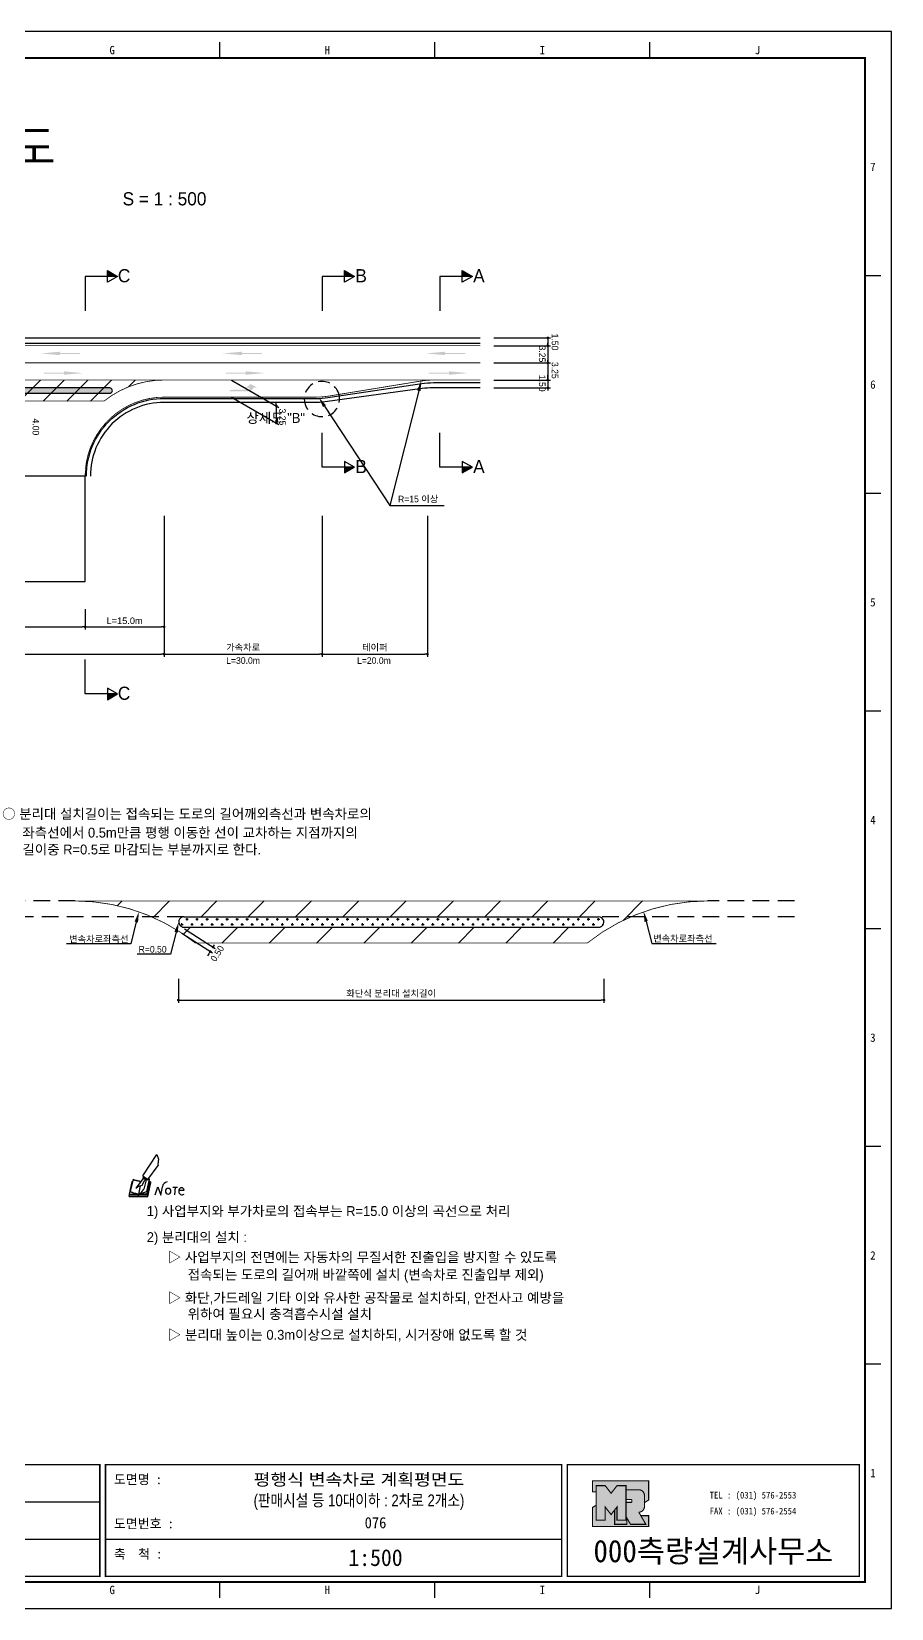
# Model space of a CAD drawing. Header units: millimetres. Extents: x 510 to 934, y -7 to 293.
# Drawn here: x 770.3 to 933.5, y -6.7 to 292.7 of the extents above; entities that cross this region are included whole.
import ezdxf
from ezdxf.enums import TextEntityAlignment as Align

# ---------------------------------------------------------------- set-up
doc = ezdxf.new("R2010")
doc.units = ezdxf.units.MM
doc.linetypes.add('HIDDEN', pattern=[9.525, 6.35, -3.175])
for name, color, linetype in [('CC-GSTR-0004', 4, 'Continuous'), ('CM-LANE-0030', 30, 'Continuous'), ('CZ-DIMT-0002', 7, 'Continuous'), ('CZ-LIN1-0007', 7, 'Continuous'), ('CZ-LIN2-0003', 3, 'Continuous'), ('CZ-LINE-0001', 7, 'Continuous'), ('CZ-TEXT-BOX0', 7, 'Continuous'), ('TITLE', 7, 'Continuous')]:
    doc.layers.add(name, color=color, linetype=linetype)
doc.styles.add('돋움', font='')
doc.styles.add('돋음체', font='')
doc.styles.get('돋움').set_extended_font_data('Dotum')
doc.styles.get('돋음체').set_extended_font_data('DotumChe')

# ---------------------------------------------------------------- blocks, each defined once
blk = doc.blocks.new('note')
for p, q in [((0.85, 3.5), (3.53, 7.57)), ((3.53, 7.57), (3.8, 6.64)), ((3.8, 6.64), (3.69, 5.72)), ((1, 3.1), (0.75, 2.77)), ((0.85, 3.5), (1.8, 2.79)), ((1, 3.4), (0.85, 3.21)), ((0.85, 3.21), (1.52, 2.71)), ((1.8, 2.79), (3.74, 5.46)), ((3.69, 5.72), (3.74, 5.46)), ((-1.24, 2.36), (-1.77, 0)), ((-1.77, 0), (1.77, 0)), ((-1.77, 0), (-1.77, -0.3)), ((-1.53, 0.52), (-1.55, 0.54)), ((-1.01, 2.9), (-1.53, 0.52)), ((-1.48, 0.48), (-1.53, 0.52)), ((-1.43, 0.44), (-1.48, 0.48)), ((-1.38, 0.41), (-1.43, 0.44)), ((-1.33, 0.4), (-1.38, 0.41)), ((-1.27, 0.37), (-1.33, 0.4)), ((-1.22, 0.35), (-1.27, 0.37)), ((-1.13, 2.36), (-1.24, 2.36)), ((-1.17, 0.33), (-1.22, 0.35)), ((-1.12, 0.32), (-1.17, 0.33)), ((-1.02, 0.25), (-1.12, 0.32)), ((-0.97, 0.22), (-1.02, 0.25)), ((-1, 2.9), (-1.01, 2.9)), ((-0.98, 2.85), (-1, 2.9)), ((-0.95, 2.8), (-0.98, 2.85)), ((-0.93, 0.21), (-0.97, 0.22)), ((-0.9, 2.75), (-0.95, 2.8)), ((-0.88, 0.19), (-0.93, 0.21)), ((-0.85, 2.72), (-0.9, 2.75)), ((-0.8, 0.18), (-0.88, 0.19)), ((-0.79, 2.69), (-0.85, 2.72)), ((-0.75, 0.17), (-0.8, 0.18)), ((-0.74, 2.68), (-0.79, 2.69)), ((-0.7, 0.16), (-0.75, 0.17)), ((-0.69, 2.65), (-0.74, 2.68)), ((-0.64, 0.15), (-0.7, 0.16)), ((-0.64, 2.65), (-0.69, 2.65)), ((-0.59, 2.63), (-0.64, 2.65)), ((-0.58, 0.14), (-0.64, 0.15)), ((-0.54, 2.62), (-0.59, 2.63)), ((-0.53, 0.13), (-0.58, 0.14)), ((-0.48, 2.61), (-0.54, 2.62)), ((-0.48, 0.12), (-0.53, 0.13)), ((-0.43, 2.61), (-0.48, 2.61)), ((-0.43, 0.11), (-0.48, 0.12)), ((0.75, 2.77), (-0.46, 1.16)), ((0.37, 2.24), (-0.46, 1.16)), ((-0.46, 1.16), (-0.08, 1.47)), ((-0.38, 2.59), (-0.43, 2.61)), ((-0.38, 0.08), (-0.43, 0.11)), ((-0.33, 2.59), (-0.38, 2.59)), ((-0.29, 0.06), (-0.38, 0.08)), ((-0.27, 2.58), (-0.33, 2.59)), ((-0.23, 0.05), (-0.29, 0.06)), ((-0.22, 2.57), (-0.27, 2.58)), ((-0.16, 0.04), (-0.23, 0.05)), ((-0.17, 2.56), (-0.22, 2.57)), ((-0.12, 2.55), (-0.17, 2.56)), ((-0.11, 0.03), (-0.16, 0.04)), ((-0.07, 2.53), (-0.12, 2.55)), ((-0.04, 0.02), (-0.11, 0.03)), ((-0.08, 1.47), (0.72, 1.75)), ((-0.01, 2.51), (-0.07, 2.53)), ((-0.05, -0.3), (-0.05, 0)), ((0, 0), (-0.04, 0.02)), ((0.04, 2.5), (-0.01, 2.51)), ((0.37, 1.63), (0, 0)), ((0, 0), (1.6, 0.53)), ((0, 0), (1.65, 0.18)), ((0, 0.01), (0.06, 0.04)), ((0, -0.3), (0, 0)), ((0.09, 2.48), (0.04, 2.5)), ((0.05, -0.3), (0.05, 0)), ((0.06, 0.04), (0.11, 0.07)), ((0.14, 2.48), (0.09, 2.48)), ((0.11, 0.07), (0.16, 0.09)), ((0.2, 2.47), (0.14, 2.48)), ((0.16, 0.09), (0.21, 0.12)), ((0.26, 2.43), (0.18, 2.46)), ((0.21, 0.12), (0.27, 0.14)), ((0.34, 2.4), (0.26, 2.43)), ((0.27, 0.14), (0.36, 0.19)), ((0.45, 2.37), (0.34, 2.4)), ((0.36, 0.19), (0.41, 0.22)), ((0.41, 0.22), (0.46, 0.27)), ((0.46, 0.27), (0.51, 0.3)), ((0.51, 0.3), (0.56, 0.34)), ((0.56, 0.34), (0.6, 0.4)), ((0.6, 0.4), (0.64, 0.45)), ((0.64, 0.45), (0.67, 0.51)), ((0.67, 0.51), (0.74, 0.58)), ((0.72, 1.75), (1.16, 2.53)), ((0.74, 0.58), (0.79, 0.63)), ((0.79, 0.63), (0.83, 0.68)), ((0.83, 0.68), (0.86, 0.73)), ((0.86, 0.73), (0.89, 0.79)), ((0.89, 0.84), (0.92, 0.89)), ((0.89, 0.79), (0.89, 0.84)), ((0.92, 0.89), (0.96, 0.95)), ((0.96, 0.95), (1.01, 0.97)), ((1.47, 2.74), (1.01, 0.97)), ((1.16, 2.53), (1.37, 2.82)), ((2.13, 2.84), (1.44, 2.63)), ((1.52, 2.71), (1.66, 2.9)), ((1.6, 0.53), (2.13, 2.84)), ((1.65, 0.18), (2.19, 2.48)), ((1.77, 0), (2.3, 2.36)), ((1.77, -0.3), (2.3, 2.07)), ((1.77, -0.38), (2.3, 1.99)), ((1.77, -0.44), (2.3, 1.93)), ((1.77, 0), (1.77, -0.3)), ((2.19, 2.48), (2.04, 2.47)), ((2.3, 2.36), (2.16, 2.36)), ((2.3, 2.36), (2.3, 2.07)), ((3.21, -0.08), (3.68, 1.4)), ((3.68, 1.4), (4.26, -0.14)), ((4.26, -0.14), (4.56, 1.44)), ((6.55, 1.34), (7.46, 1.34)), ((7.01, 1.34), (6.87, -0.11)), ((7.71, 0.77), (7.71, 0.55)), ((7.71, 0.77), (8.67, 0.77)), ((-1.77, -0.3), (1.77, -0.3)), ((-1.77, -0.43), (-1.77, -0.3)), ((-1.77, -0.37), (1.77, -0.37)), ((-1.77, -0.43), (1.77, -0.43))]:
    blk.add_line(p, q)
for centre, major_axis, start_param, end_param in [((0.4, 2.31), (0.0702, 0.0702), 3.283946, 6.425539), ((5.68, 1.23), (-0.806, 0.806), -0.591174, 0.597824), ((5.66, 0.58), (-0.378, 0.378), 3.926991, 10.210176), ((8.3, 0.49), (0.422, 0.422), 2.265602, 4.634911), ((8.19, 0.77), (-0.342, 0.342), 3.926991, 7.068583)]:
    blk.add_ellipse(centre, major_axis=major_axis, ratio=1, start_param=start_param, end_param=end_param)
blk = doc.blocks.new('_Dot')
at = {"color": 0, "linetype": 'ByBlock', "lineweight": -2}
blk.add_line((-0.5, 0), (-1, 0), dxfattribs=at)
at = {"color": 0, "linetype": 'ByBlock', "const_width": 0.5}
blk.add_lwpolyline([(-0.25, 0, 1), (0.25, 0, 1)], format="xyb", close=True, dxfattribs=at)

msp = doc.modelspace()

# ---------------------------------------------------------------- hatches: boundary and pattern name
at = {"layer": 'CM-LANE-0030'}
h = msp.add_hatch(dxfattribs=at)
h.set_pattern_fill('ANSI31', color=256, style=0)
h.set_pattern_definition([(45, (-976.848, -440.2016), (-2.245064, 2.245064), [])])
h.paths.add_polyline_path([(625.45, 226.54, -0.170323), (636.85, 222.54), (784.05, 222.54, -0.170323), (795.45, 226.54)])
h = msp.add_hatch(dxfattribs=at)
h.set_pattern_fill('ANSI31', color=256, scale=2, style=0)
h.set_pattern_definition([(45, (-527.273, -334.002), (-4.490128, 4.490128), [])])
h.paths.add_polyline_path([(778.58, 127.64, -0.170323), (801.38, 119.64), (875.77, 119.64, -0.170323), (898.58, 127.64)])
h.paths.add_polyline_path([(877.94, 124.64, -0.750696), (878.47, 122.8, 0.001926), (878.23, 122.64), (798.92, 122.64, 0.001926), (798.68, 122.8, -0.750696), (799.22, 124.64)], flags=16)
at = {"layer": 'CZ-LIN1-0007'}
for points in [[(775.68, 231.91), (775.68, 231.69), (779.51, 231.69), (779.51, 231.48), (775.68, 231.48), (775.68, 231.26), (772.03, 231.58)], [(810.21, 231.91), (810.21, 231.69), (814.03, 231.69), (814.03, 231.48), (810.21, 231.48), (810.21, 231.26), (806.56, 231.58)], [(848.79, 231.91), (848.79, 231.69), (852.61, 231.69), (852.61, 231.48), (848.79, 231.48), (848.79, 231.26), (845.14, 231.58)], [(776.42, 228.18), (776.42, 227.96), (772.59, 227.96), (772.59, 227.75), (776.42, 227.75), (776.42, 227.53), (780.07, 227.85)], [(810.94, 228.18), (810.94, 227.96), (807.12, 227.96), (807.12, 227.75), (810.94, 227.75), (810.94, 227.53), (814.59, 227.85)], [(849.52, 228.18), (849.52, 227.96), (845.7, 227.96), (845.7, 227.75), (849.52, 227.75), (849.52, 227.53), (853.17, 227.85)], [(811.43, 224.42, 0.267976), (812.46, 225.1), (813.08, 225.1), (811.91, 225.76), (810.97, 225.11), (811.66, 225.11, -0.504994), (811.35, 224.69), (807.89, 224.67), (807.89, 224.4)]]:
    msp.add_hatch(color=256, dxfattribs=at).paths.add_polyline_path(points)
at = {"layer": 'CZ-LIN2-0003'}
h = msp.add_hatch(dxfattribs=at)
h.set_pattern_fill('CROSS', color=256, scale=0.075, style=0)
h.set_pattern_definition([(0, (-976.8479, -440.2016), (0.47625, 0.47625), [0.238125, -0.714375]), (90, (-976.72883, -440.32066), (-0.47625, 0.47625), [0.238125, -0.714375])])
h.paths.add_polyline_path([(785.13, 225.04), (635.77, 225.04, 0.750696), (635.5, 224.12, -0.001926), (635.62, 224.04), (785.28, 224.04, -0.001926), (785.4, 224.12, 0.750696)])
h = msp.add_hatch(dxfattribs=at)
h.set_pattern_fill('CROSS', color=256, scale=0.15, style=0)
h.set_pattern_definition([(0, (-527.2732, -334.0019), (0.9525, 0.9525), [0.47625, -1.42875]), (90, (-527.0351, -334.24), (-0.9525, 0.9525), [0.47625, -1.42875])])
h.paths.add_polyline_path([(799.22, 124.64, 0.750696), (798.68, 122.8, -0.001926), (798.92, 122.64), (878.23, 122.64, -0.001926), (878.47, 122.8, 0.750696), (877.94, 124.64)])
at = {"layer": 'CZ-LINE-0001'}
for points in [[(784.69, 247.31), (784.69, 246.21), (786.59, 246.21)], [(829.69, 247.31), (829.69, 246.21), (831.59, 246.21)], [(852.05, 247.31), (852.05, 246.21), (853.96, 246.21)], [(831.59, 209.99), (829.69, 209.99), (829.69, 208.89)], [(853.96, 209.99), (852.05, 209.99), (852.05, 208.89)], [(786.59, 166.94), (784.69, 166.94), (784.69, 165.84)]]:
    msp.add_hatch(color=256, dxfattribs=at).paths.add_polyline_path(points)
at = {"layer": 'TITLE', "ltscale": 150}
h = msp.add_hatch(color=8, dxfattribs=at)
edge = h.paths.add_edge_path()
edge.add_line((887.44, 17.55), (876.77, 17.55))
edge.add_line((876.77, 17.55), (876.77, 15.47))
edge.add_line((876.77, 15.47), (877.48, 15.47))
edge.add_line((877.48, 15.47), (877.48, 16.64))
edge.add_line((877.48, 16.64), (879.17, 16.64))
edge.add_line((879.17, 16.64), (880.3, 15.19))
edge.add_line((880.3, 15.19), (881.43, 16.64))
edge.add_line((881.43, 16.64), (883.12, 16.64))
edge.add_line((883.12, 16.64), (883.12, 15.85))
edge.add_line((883.12, 15.85), (885.56, 15.85))
edge.add_arc((885.56, 14.78), 1.07, 0, 90, ccw=False)
edge.add_line((886.63, 14.78), (886.63, 13.41))
edge.add_line((886.63, 13.41), (887.44, 13.92))
edge.add_line((887.44, 13.92), (887.44, 17.55))
h.paths.add_polyline_path([(880.98, 12.03), (880.3, 11.14), (879.17, 12.6), (879.17, 10.09), (877.48, 10.09), (877.48, 12.93), (876.77, 12.49), (876.77, 8.86), (887.44, 8.86), (887.44, 10.94), (885.94, 10.94), (886.9, 9.29), (883.99, 9.29), (883.29, 10.5), (883.29, 9.29), (880.98, 9.29)])
msp.add_hatch(color=5, dxfattribs=at).paths.add_polyline_path([(883.12, 16.64), (881.43, 16.64), (880.3, 15.19), (879.17, 16.64), (877.48, 16.64), (877.48, 10.09), (879.17, 10.09), (879.17, 12.6), (880.3, 11.14), (881.43, 12.6), (881.43, 10.09), (883.12, 10.09)])
h = msp.add_hatch(color=161, dxfattribs=at)
edge = h.paths.add_edge_path()
edge.add_arc((885.56, 14.78), 1.07, 360, 450)
edge.add_line((885.56, 15.85), (883.12, 15.85))
edge.add_line((883.12, 15.85), (883.12, 13.99))
edge.add_line((883.12, 13.99), (884.12, 13.99))
edge.add_arc((884.12, 13.88), 0.113, 0, 90, ccw=False)
edge.add_line((884.23, 13.88), (884.23, 13.57))
edge.add_arc((884.12, 13.57), 0.113, 270, 360, ccw=False)
edge.add_line((884.12, 13.46), (883.12, 13.46))
edge.add_line((883.12, 13.46), (883.12, 10.09))
edge.add_line((883.12, 10.09), (881.43, 10.09))
edge.add_line((881.43, 10.09), (881.43, 12.6))
edge.add_line((881.43, 12.6), (880.98, 12.03))
edge.add_line((880.98, 12.03), (880.98, 9.29))
edge.add_line((880.98, 9.29), (883.29, 9.29))
edge.add_line((883.29, 9.29), (883.29, 10.5))
edge.add_line((883.29, 10.5), (883.99, 9.29))
edge.add_line((883.99, 9.29), (886.9, 9.29))
edge.add_line((886.9, 9.29), (885.56, 11.6))
edge.add_arc((885.56, 12.67), 1.07, 270, 360)
edge.add_line((886.63, 12.67), (886.63, 14.78))

# ---------------------------------------------------------------- linework, layer by layer
at = {"color": 0, "linetype": 'ByBlock', "lineweight": -2}
for p, q in [((868.28, 234.29), (868.28, 234.04)), ((868.28, 233.29), (868.28, 233.54)), ((868.28, 232.79), (868.28, 232.54)), ((868.28, 230.04), (868.28, 230.29)), ((868.28, 229.54), (868.28, 229.29)), ((868.28, 226.79), (868.28, 227.04)), ((868.28, 226.79), (868.28, 227.04)), ((868.28, 224.79), (868.28, 224.54)), ((868.28, 224.79), (868.28, 224.54)), ((816.75, 221.89), (816.75, 222.14)), ((816.75, 221.39), (816.75, 221.14)), ((816.75, 218.64), (816.75, 218.89)), ((804.07, 117.83), (803.94, 117.62)), ((804.89, 119.09), (805.02, 119.3))]:
    msp.add_line(p, q, dxfattribs=at)
at = {"color": 0, "linetype": 'ByBlock', "const_width": 0.25}
for points in [[(868.28, 234.42, 1), (868.28, 234.67, 1)], [(868.28, 233.17, 1), (868.28, 232.92, 1)], [(868.28, 232.92, 1), (868.28, 233.17, 1)], [(868.28, 229.92, 1), (868.28, 229.67, 1)], [(868.28, 229.67, 1), (868.28, 229.92, 1)], [(868.28, 226.67, 1), (868.28, 226.42, 1)], [(868.28, 226.67, 1), (868.28, 226.42, 1)], [(868.28, 224.92, 1), (868.28, 225.17, 1)], [(868.28, 224.92, 1), (868.28, 225.17, 1)], [(816.75, 221.51, 1), (816.75, 221.76, 1)], [(816.75, 221.76, 1), (816.75, 221.51, 1)], [(816.75, 218.51, 1), (816.75, 218.26, 1)], [(804.14, 117.93, 1), (804.28, 118.14, 1)], [(804.82, 118.98, 1), (804.68, 118.77, 1)]]:
    msp.add_lwpolyline(points, format="xyb", close=True, dxfattribs=at)
at = {"layer": 'CC-GSTR-0004'}
for points in [[(590.45, 234.54), (855.45, 234.54)], [(590.45, 233.54), (855.45, 233.54)]]:
    msp.add_lwpolyline(points, dxfattribs=at)
for points in [[(780.7, 208.29, -0.414214), (795.45, 223.04), (824.33, 223.04), (824.33, 223.04, 0.03724), (826.56, 223.21), (826.56, 223.21), (844.35, 225.87, -0.03724), (846.57, 226.04), (855.45, 226.04)], [(855.45, 225.04), (846.48, 225.04, 0.034174), (844.43, 224.9), (826.47, 222.43, -0.034174), (824.42, 222.29), (824.42, 222.29), (795.45, 222.29, 0.414214), (781.45, 208.29)]]:
    msp.add_lwpolyline(points, format="xyb", dxfattribs=at)
at = {"layer": 'CM-LANE-0030', "const_width": 0.15}
msp.add_lwpolyline([(590.45, 229.79), (855.45, 229.79)], dxfattribs=at)
for points in [[(784.05, 222.54), (636.85, 222.54, 0.170323), (625.45, 226.54), (795.45, 226.54, 0.170323)], [(875.77, 119.64), (801.38, 119.64, 0.170323), (778.58, 127.64), (898.58, 127.64, 0.170323)]]:
    msp.add_lwpolyline(points, format="xyb", close=True, dxfattribs=at)
at = {"layer": 'CZ-LIN1-0007', "const_width": 0.15}
for points in [[(590.45, 233.04), (855.45, 233.04)], [(795.45, 226.54), (821.06, 226.54)]]:
    msp.add_lwpolyline(points, dxfattribs=at)
msp.add_lwpolyline([(855.45, 226.54), (846.66, 226.54, 0.040295), (844.26, 226.35), (826.65, 223.48), (826.65, 223.48, -0.040295), (824.24, 223.29), (824.24, 223.29), (795.45, 223.29, 0.414214), (780.45, 208.29)], format="xyb", dxfattribs=at)
at = {"layer": 'CZ-LIN1-0007', "linetype": 'HIDDEN', "const_width": 0.15}
msp.add_lwpolyline([(821.06, 226.54), (846.66, 226.54)], dxfattribs=at)
at = {"layer": 'CZ-LIN2-0003'}
for p, q in [((799.22, 124.64), (877.94, 124.64)), ((798.92, 122.64), (878.23, 122.64))]:
    msp.add_line(p, q, dxfattribs=at)
msp.add_lwpolyline([(635.62, 224.04), (785.28, 224.04, -0.001926), (785.4, 224.12, 0.750696), (785.13, 225.04), (635.77, 225.04, 0.750696), (635.5, 224.12, -0.001926)], format="xyb", close=True, dxfattribs=at)
msp.add_lwpolyline([(780.45, 208.29), (750.45, 208.29), (750.45, 188.29), (780.45, 188.29)], close=True, dxfattribs=at)
for points in [[(798.92, 122.64, 0.001926), (798.68, 122.8, 0.001926)], [(878.47, 122.8, 0.001926), (878.23, 122.64)]]:
    msp.add_lwpolyline(points, format="xyb", dxfattribs=at)
for centre, start, end in [((799.22, 123.64), 90, 237.5816), ((877.94, 123.64), 302.4184, 90)]:
    msp.add_arc(centre, 1, start, end, dxfattribs=at)
at = {"layer": 'CZ-LINE-0001'}
for p, q in [((786.59, 246.21), (780.45, 246.21)), ((780.45, 246.21), (780.45, 239.67)), ((784.69, 245.11), (784.69, 247.31)), ((784.69, 247.31), (786.59, 246.21)), ((786.59, 246.21), (784.69, 245.11)), ((831.59, 246.21), (825.45, 246.21)), ((825.45, 246.21), (825.45, 239.67)), ((829.69, 245.11), (829.69, 247.31)), ((829.69, 247.31), (831.59, 246.21)), ((831.59, 246.21), (829.69, 245.11)), ((853.96, 246.21), (847.81, 246.21)), ((847.81, 246.21), (847.81, 239.67)), ((852.05, 245.11), (852.05, 247.31)), ((852.05, 247.31), (853.96, 246.21)), ((853.96, 246.21), (852.05, 245.11)), ((858.05, 234.54), (868.78, 234.54)), ((868.28, 234.04), (868.28, 225.04)), ((858.05, 233.04), (868.78, 233.04)), ((858.05, 233.04), (868.78, 233.04)), ((858.05, 229.79), (868.78, 229.79)), ((868.28, 227.04), (868.28, 227.54)), ((808.25, 226.54), (817.25, 221.35)), ((858.05, 226.54), (868.78, 226.54)), ((858.05, 226.54), (868.78, 226.54)), ((858.05, 225.04), (868.78, 225.04)), ((858.05, 225.04), (868.78, 225.04)), ((808.25, 223.29), (817.25, 218.1)), ((816.75, 221.14), (816.75, 218.13)), ((825.45, 209.99), (825.45, 216.53)), ((847.81, 209.99), (847.81, 216.53)), ((831.59, 209.99), (825.45, 209.99)), ((831.59, 209.99), (829.69, 211.09)), ((829.69, 211.09), (829.69, 208.89)), ((829.69, 208.89), (831.59, 209.99)), ((853.96, 209.99), (847.81, 209.99)), ((853.96, 209.99), (852.05, 211.09)), ((852.05, 211.09), (852.05, 208.89)), ((852.05, 208.89), (853.96, 209.99)), ((795.45, 200.78), (795.45, 174.01)), ((825.45, 200.78), (825.45, 174.01)), ((825.45, 200.78), (825.45, 174.01)), ((838.33, 202.69), (848.6, 202.69)), ((845.45, 200.78), (845.45, 174.01)), ((780.45, 183.06), (780.45, 179.18)), ((780.45, 183.06), (780.45, 179.18)), ((795.45, 183.06), (795.45, 174.01)), ((795.45, 183.06), (795.45, 179.18)), ((750.95, 179.68), (779.95, 179.68)), ((780.95, 179.68), (794.95, 179.68)), ((735.95, 174.51), (794.95, 174.51)), ((795.95, 174.51), (824.95, 174.51)), ((825.95, 174.51), (844.95, 174.51)), ((780.45, 166.94), (780.45, 173.48)), ((786.59, 166.94), (784.69, 168.04)), ((784.69, 168.04), (784.69, 165.84)), ((786.59, 166.94), (780.45, 166.94)), ((784.69, 165.84), (786.59, 166.94)), ((798.8, 121.53), (804.63, 117.77)), ((799.34, 122.37), (805.17, 118.61)), ((803.94, 117.62), (803.67, 117.2)), ((798.15, 112.85), (798.15, 108.32)), ((878.94, 112.85), (878.94, 108.32)), ((798.65, 108.82), (878.44, 108.82))]:
    msp.add_line(p, q, dxfattribs=at)
at = {"layer": 'CZ-LINE-0001', "linetype": 'HIDDEN', "ltscale": 0.35}
msp.add_line((828.73, 223.32), (828.73, 223.32), dxfattribs=at)
at = {"layer": 'CZ-LINE-0001', "linetype": 'HIDDEN', "ltscale": 0.5}
for p, q in [((778.58, 127.64), (762.05, 127.64)), ((915.1, 127.64), (898.58, 127.64)), ((799.22, 124.64), (762.05, 124.64)), ((915.1, 124.64), (877.94, 124.64))]:
    msp.add_line(p, q, dxfattribs=at)
at = {"layer": 'CZ-LINE-0001'}
for points in [[(825.9, 221.58), (838.33, 202.69)], [(843.8, 224.51), (838.33, 202.69)], [(790.17, 123.65), (789.12, 119.47), (776.89, 119.47)], [(797.73, 121.7), (796.68, 117.52), (790.34, 117.52)]]:
    msp.add_lwpolyline(points, dxfattribs=at)
at = {"layer": 'CZ-LINE-0001', "extrusion": (0, 0, -1)}
msp.add_lwpolyline([(-886.96, 123.75), (-888.01, 119.57), (-900.24, 119.57)], dxfattribs=at)
at = {"layer": 'CZ-LINE-0001', "linetype": 'HIDDEN', "ltscale": 0.35}
msp.add_arc((825.41, 222.93), 3.35, 6.7667, 6.749, dxfattribs=at)
at = {"layer": 'CZ-LINE-0001'}
for points in [[(843.47, 224.59), (844.28, 226.45), (844.12, 224.43)], [(825.62, 221.39), (824.8, 223.25), (826.17, 221.76)], [(789.85, 123.73), (790.66, 125.59), (790.5, 123.56)], [(797.41, 121.79), (798.22, 123.64), (798.05, 121.62)]]:
    msp.add_solid(points, dxfattribs=at)
at = {"layer": 'CZ-LINE-0001', "extrusion": (0, 0, -1)}
msp.add_solid([(-887.28, 123.83), (-886.47, 125.69), (-886.63, 123.67)], dxfattribs=at)
at = {"layer": 'TITLE', "color": 7, "linetype": 'Continuous'}
for p, q in [((806.01, 287.66), (806.01, 290.68)), ((846.84, 287.66), (846.84, 290.68)), ((887.66, 287.66), (887.66, 290.68)), ((931.51, 246.33), (928.49, 246.33)), ((931.51, 205), (928.49, 205)), ((931.51, 163.67), (928.49, 163.67)), ((931.51, 122.34), (928.49, 122.34)), ((931.51, 81.01), (928.49, 81.01)), ((931.51, 39.68), (928.49, 39.68)), ((806.01, -4.67), (806.01, -1.65)), ((846.84, -4.67), (846.84, -1.65)), ((887.66, -4.67), (887.66, -1.65))]:
    msp.add_line(p, q, dxfattribs=at)
at = {"layer": 'TITLE', "ltscale": 150}
for p, q in [((696.65, 13.56), (783.25, 13.56)), ((696.65, 6.49), (783.25, 6.49)), ((784.32, 6.49), (870.93, 6.49))]:
    msp.add_line(p, q, dxfattribs=at)
at = {"layer": 'TITLE'}
msp.add_line((928.6, -1.65), (519.74, -1.65), dxfattribs=at)
msp.add_lwpolyline([(510.16, -6.68), (933.52, -6.68), (933.52, 292.7), (510.16, 292.7)], close=True, dxfattribs=at)
at = {"layer": 'TITLE', "linetype": 'Continuous', "const_width": 0.403}
msp.add_lwpolyline([(520.24, -1.65), (520.24, 287.66), (928.49, 287.66), (928.49, -1.65)], close=True, dxfattribs=at)
at = {"layer": 'TITLE', "ltscale": 150}
for points, const_width in [([(783.25, -0.59), (696.65, -0.59), (696.65, 20.64), (783.25, 20.64)], 0.265), ([(784.32, 20.64), (870.93, 20.64), (870.93, -0.59), (784.32, -0.59)], 0.265), ([(927.43, 20.64), (927.43, -0.59), (871.99, -0.59), (871.99, 20.64), (927.43, 20.64)], 0.265), ([(883.12, 16.64), (881.43, 16.64), (880.3, 15.19), (879.17, 16.64), (877.48, 16.64), (877.48, 10.09), (879.17, 10.09), (879.17, 12.6), (880.3, 11.14), (881.43, 12.6), (881.43, 10.09), (883.12, 10.09)], 0.212), ([(880.98, 12.03), (880.3, 11.14), (879.17, 12.6), (879.17, 10.09), (877.48, 10.09), (877.48, 12.93), (876.77, 12.49), (876.77, 8.86), (887.44, 8.86), (887.44, 10.94), (885.94, 10.94), (886.9, 9.29), (883.99, 9.29), (883.29, 10.5), (883.29, 9.29), (880.98, 9.29)], 0.212)]:
    msp.add_lwpolyline(points, close=True, dxfattribs=dict(at, const_width=const_width))
at = {"layer": 'TITLE', "ltscale": 150, "const_width": 0.212}
for points in [[(887.44, 17.55), (876.77, 17.55), (876.77, 15.47), (877.48, 15.47), (877.48, 16.64), (879.17, 16.64), (880.3, 15.19), (881.43, 16.64), (883.12, 16.64), (883.12, 15.85), (885.56, 15.85, -0.414214), (886.63, 14.78), (886.63, 13.41), (887.44, 13.92)], [(886.63, 14.78, 0.414214), (885.56, 15.85), (883.12, 15.85), (883.12, 13.99), (884.12, 13.99, -0.414214), (884.23, 13.88), (884.23, 13.57, -0.414214), (884.12, 13.46), (883.12, 13.46), (883.12, 10.09), (881.43, 10.09), (881.43, 12.6), (880.98, 12.03), (880.98, 9.29), (883.29, 9.29), (883.29, 10.5), (883.99, 9.29), (886.9, 9.29), (885.56, 11.6, 0.414214), (886.63, 12.67)]]:
    msp.add_lwpolyline(points, format="xyb", close=True, dxfattribs=at)

# ---------------------------------------------------------------- block references
at = {"layer": 'CZ-LINE-0001', "xscale": 0.5, "yscale": 0.5, "zscale": 0.5}
for p in [(780.45, 179.68), (795.45, 179.68), (795.45, 174.51), (825.45, 174.51), (845.45, 174.51), (878.94, 108.82)]:
    msp.add_blockref('_Dot', p, dxfattribs=at)
at = {"layer": 'CZ-LINE-0001', "xscale": 0.5, "yscale": 0.5, "zscale": 0.5, "rotation": 180}
for p in [(780.45, 179.68), (795.45, 174.51), (825.45, 174.51), (798.15, 108.82)]:
    msp.add_blockref('_Dot', p, dxfattribs=at)
at = {"layer": 'CZ-TEXT-BOX0'}
msp.add_blockref('note', (790.56, 71.95), dxfattribs=at)

# ---------------------------------------------------------------- texts
at = {"layer": 'CZ-DIMT-0002', "style": '돋움'}
for s, height, p in [('C', 2.5, (787.85, 246.34)), ('B', 2.5, (832.85, 246.34)), ('A', 2.5, (855.21, 246.34)), ('상세도 "B"', 1.875, (816.64, 219.33)), ('B', 2.5, (832.85, 210.12)), ('A', 2.5, (855.21, 210.12)), ('R=15 이상', 1.25, (843.67, 203.94)), ('L=30.0m', 1.25, (810.44, 173.28)), ('L=20.0m', 1.25, (835.28, 173.28)), ('C', 2.5, (787.85, 167.07))]:
    msp.add_text(s, height=height, dxfattribs=at).set_placement(p, align=Align.MIDDLE_CENTER)
for s, p in [('1.50', (869.03, 235.35)), ('3.25', (866.6, 233.08)), ('3.25', (869.03, 229.97)), ('1.50', (866.6, 227.52))]:
    msp.add_text(s, height=1.25, rotation=270, dxfattribs=at).set_placement(p)
for s, p in [('○ 분리대 설치길이는 접속되는 도로의 길어깨외측선과 변속차로의', (764.7, 144.17)), ('좌측선에서 0.5m만큼 평행 이동한 선이 교차하는 지점까지의', (768.55, 140.61)), ('길이중 R=0.5로 마감되는 부분까지로 한다.', (768.55, 137.41)), ('1) 사업부지와 부가차로의 접속부는 R=15.0 이상의 곡선으로 처리', (792.16, 68.76)), ('2) 분리대의 설치 :', (792.16, 63.81)), ('▷ 사업부지의 전면에는 자동차의 무질서한 진출입을 방지할 수 있도록', (796.15, 60.01)), ('접속되는 도로의 길어깨 바깥쪽에 설치 (변속차로 진출입부 제외)', (799.93, 56.69)), ('▷ 화단,가드레일 기타 이와 유사한 공작물로 설치하되, 안전사고 예방을', (796.15, 52.29)), ('위하여 필요시 충격흡수시설 설치', (799.93, 49.22)), ('▷ 분리대 높이는 0.3m이상으로 설치하되, 시거장애 없도록 할 것', (796.15, 45.27))]:
    msp.add_text(s, height=1.875, dxfattribs=at).set_placement(p, align=Align.MIDDLE_LEFT)
for s, p in [('변속차로좌측선', (777.42, 119.78)), ('변속차로좌측선', (888.29, 119.88)), ('R=0.50', (790.61, 117.84))]:
    msp.add_text(s, height=1.25, dxfattribs=at).set_placement(p)
at = {"layer": 'CZ-DIMT-0002', "char_height": 1.25, "attachment_point": 5, "style": '돋움'}
for s, insert, rotation in [('4.00', (771.09, 217.64), 270), ('3.25', (817.91, 219.53), 270), ('\\A1;0.50', (805.55, 117.66), 57.1401)]:
    msp.add_mtext(s, dxfattribs=dict(at, insert=insert, rotation=rotation))
at = {"layer": 'CZ-LINE-0001', "char_height": 1.25, "attachment_point": 5, "style": '돋움'}
for s, insert in [('\\A1;{\\fArial|b0|i0|c0|p32;L=15.0m}', (787.95, 180.82)), ('\\A1;가속차로', (810.45, 175.7)), ('\\A1;테이퍼', (835.45, 175.7)), ('\\A1;화단식 분리대 설치길이', (838.54, 110.01))]:
    msp.add_mtext(s, dxfattribs=dict(at, insert=insert))
at = {"layer": 'TITLE', "color": 3, "linetype": 'Continuous', "style": '돋음체'}
for s, p in [('G', (785.6, 289.17)), ('H', (826.43, 289.17)), ('I', (867.25, 289.17)), ('J', (908.08, 289.17)), ('7', (930, 267)), ('6', (930, 225.67)), ('5', (930, 184.34)), ('4', (930, 143.01)), ('3', (930, 101.68)), ('2', (930, 60.35)), ('1', (930, 19.02)), ('G', (785.6, -3.16)), ('H', (826.43, -3.16)), ('I', (867.25, -3.16)), ('J', (908.08, -3.16))]:
    msp.add_text(s, height=1.59, dxfattribs=at).set_placement(p, align=Align.MIDDLE)
at = {"layer": 'TITLE', "style": '돋움'}
msp.add_text('평행식 변속차로 계획평면도', height=6.5, dxfattribs=at).set_placement((723.58, 270.78), align=Align.MIDDLE_CENTER)
msp.add_text('S = 1 : 500', height=2.5, dxfattribs=at).set_placement((787.57, 260.94), align=Align.MIDDLE_LEFT)
at = {"layer": 'TITLE', "style": '돋음체'}
for s, p in [('도면명 :', (785.91, 16.92)), ('도면번호 :', (785.91, 8.53)), ('축  척 :', (785.91, 2.77))]:
    msp.add_text(s, height=1.804, dxfattribs=at).set_placement(p)
at = {"layer": 'TITLE', "style": '돋움'}
for s, width, p, p2 in [('평행식 변속차로 계획평면도', 1.010039, (812.44, 16.67), (852.44, 16.67)), ('(판매시설 등 10대이하 : 2차로 2개소)', 0.748613, (812.44, 12.72), (852.44, 12.72))]:
    msp.add_text(s, height=2.25, dxfattribs=dict(at, width=width)).set_placement(p, p2, align=Align.FIT)
at = {"layer": 'TITLE', "color": 180, "style": '돋음체'}
for s, p in [('TEL : (031) 576-2553', (899.01, 14.19)), ('FAX : (031) 576-2554', (899.01, 11.17))]:
    msp.add_text(s, height=1.2733, dxfattribs=at).set_placement(p)
at = {"layer": 'TITLE', "linetype": 'Continuous', "style": '돋음체'}
for s, height, p in [('076', 2.122, (835.58, 9.59)), ('1:500', 3.183, (835.58, 2.95))]:
    msp.add_text(s, height=height, dxfattribs=at).set_placement(p, align=Align.MIDDLE)
at = {"layer": 'TITLE', "color": 180, "style": '돋음체'}
msp.add_text('000측량설계사무소', height=4.244, dxfattribs=at).set_placement((899.71, 2.1), align=Align.CENTER)

doc.saveas('drawing.dxf')
